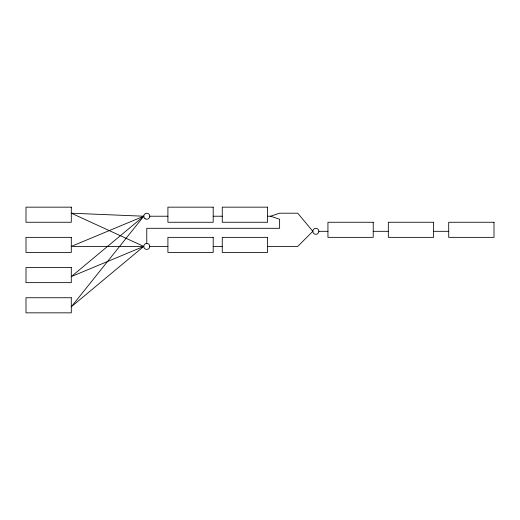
<?xml version="1.0" encoding="UTF-8"?>
<svg xmlns="http://www.w3.org/2000/svg" width="520" height="520" viewBox="0 0 520 520"><rect width="100%" height="100%" fill="white"/><g stroke="black" fill="none" stroke-linecap="round" stroke-linejoin="round"><path stroke-width="0.78" d="M267.547 216.222L270.569 216.222L279.624 213.2L297.739 213.2L312.839 231.316L297.739 246.415L267.547 246.415M149.792 216.222L167.908 216.222M213.2 216.222L222.261 216.222M318.877 231.316A3.023 3.023 0 0 0 314.346 228.703A3.023 3.023 0 0 0 314.346 233.928A3.023 3.023 0 0 0 318.877 231.316L327.938 231.316M373.224 231.316L388.323 231.316M433.615 231.316L448.708 231.316M149.792 246.415A3.023 3.023 0 0 0 145.262 243.796A3.023 3.023 0 0 0 145.262 249.028A3.023 3.023 0 0 0 149.792 246.415L167.908 246.415M213.2 246.415L222.261 246.415M270.569 216.222L279.624 219.239L279.624 228.3L146.776 228.3L146.776 243.393M143.754 216.222L71.292 306.8L143.754 246.415L71.292 213.2L143.754 216.222L71.292 276.608L143.754 246.415L71.292 246.415L143.754 216.222M71.292 207.161L26 207.161L26 222.261L71.292 222.261L71.292 207.161M213.2 207.161L167.908 207.161L167.908 222.261L213.2 222.261L213.2 207.161M267.547 207.161L222.261 207.161L222.261 222.261L267.547 222.261L267.547 207.161M373.224 222.261L327.938 222.261L327.938 237.354L373.224 237.354L373.224 222.261M433.615 222.261L388.323 222.261L388.323 237.354L433.615 237.354L433.615 222.261M494 222.261L448.708 222.261L448.708 237.354L494 237.354L494 222.261M71.292 237.354L26 237.354L26 252.453L71.292 252.453L71.292 237.354M213.2 237.354L167.908 237.354L167.908 252.453L213.2 252.453L213.2 237.354M267.547 237.354L222.261 237.354L222.261 252.453L267.547 252.453L267.547 237.354M71.292 267.547L26 267.547L26 282.646L71.292 282.646L71.292 267.547M71.292 297.739L26 297.739L26 312.839L71.292 312.839L71.292 297.739M145.08 218.719A3.023 3.023 0 0 0 149.786 216.437A3.023 3.023 0 0 0 145.457 213.506A3.023 3.023 0 0 0 145.08 218.719"/></g></svg>
